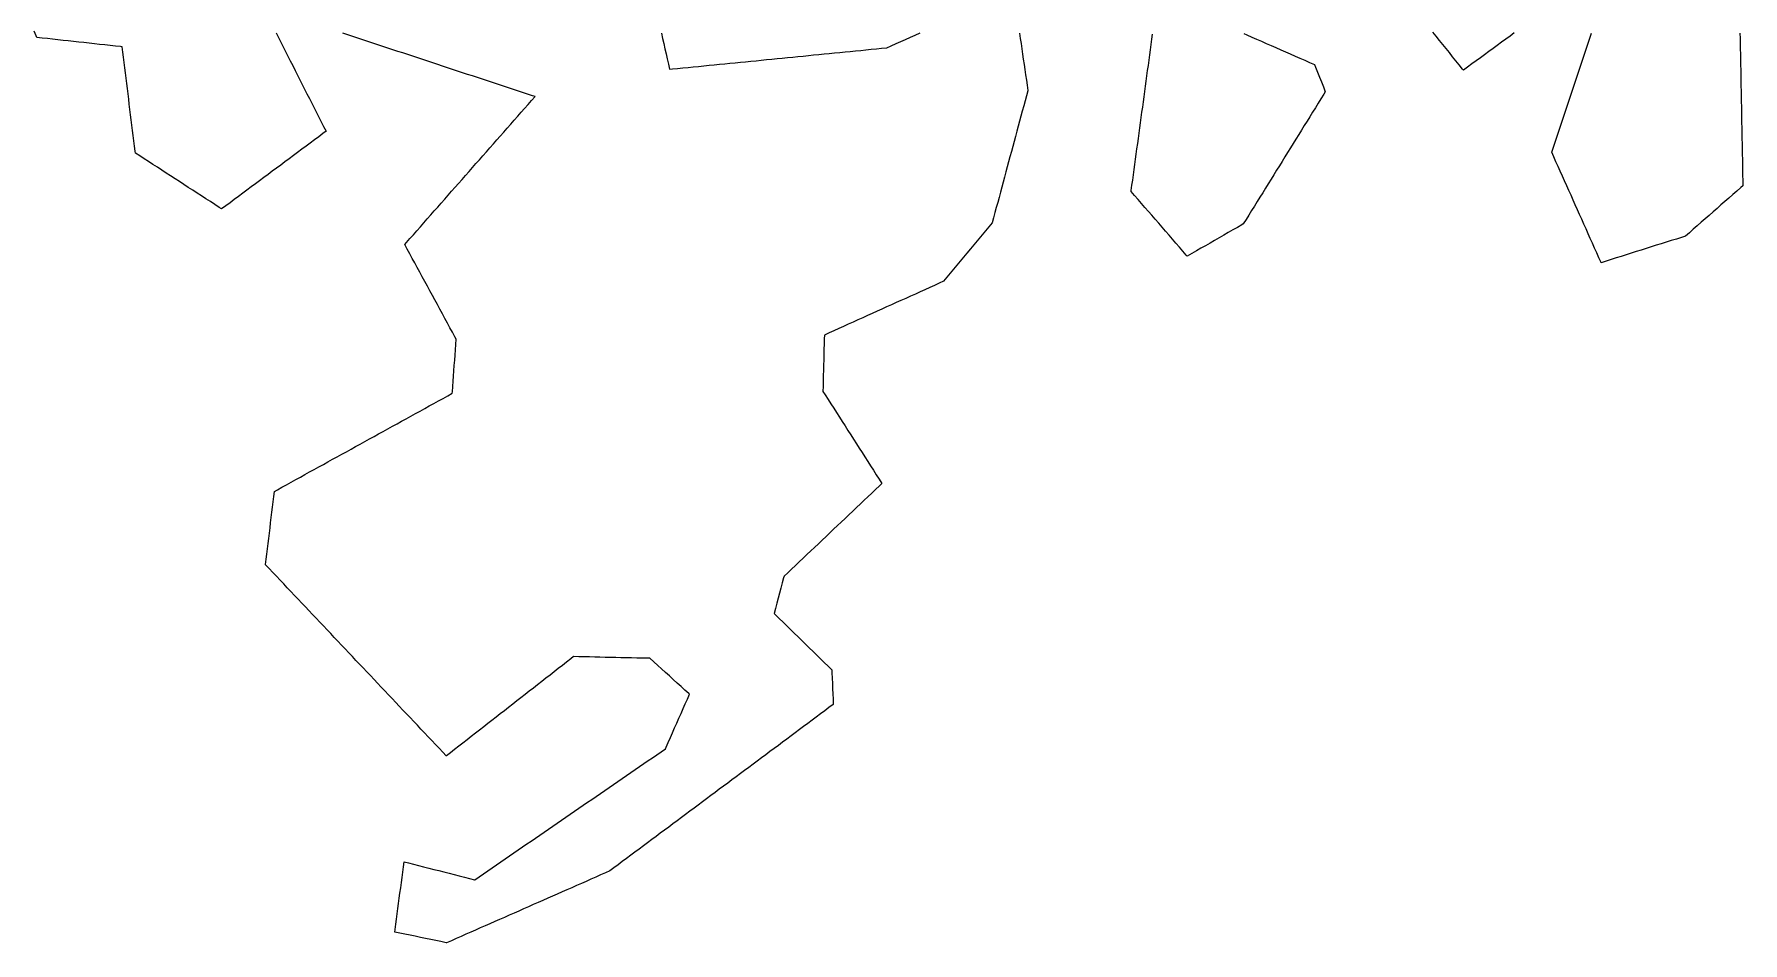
# Model space of a CAD drawing. Header units: millimetres. Extents: x 32 to 3054, y 42 to 5568.
# Drawn here: x 2105.8 to 2430.8, y 4346.9 to 4519.6 of the extents above; entities that cross this region are included whole.
import ezdxf

# ---------------------------------------------------------------- set-up
doc = ezdxf.new("R2010")
doc.units = ezdxf.units.MM
doc.layers.add('ALL_ISLANDS', color=7, linetype='Continuous')
doc.layers.add('OUTLINE_ISLAND_01', color=7, linetype='Continuous')

msp = doc.modelspace()

# ---------------------------------------------------------------- linework, layer by layer
at = {"layer": 'ALL_ISLANDS'}
for points in [[(2151.7836, 4519.8383), (2152.2366, 4518.9468), (2152.6897, 4518.0553), (2153.1428, 4517.1639), (2153.5959, 4516.2724), (2154.0489, 4515.3809), (2154.502, 4514.4894), (2154.9551, 4513.598), (2155.4081, 4512.7065), (2155.8612, 4511.815), (2156.3143, 4510.9235), (2156.7674, 4510.0321), (2157.2204, 4509.1406), (2157.6735, 4508.2491), (2158.1266, 4507.3576), (2158.5796, 4506.4662), (2159.0327, 4505.5747), (2159.4858, 4504.6832), (2159.9389, 4503.7917), (2160.3919, 4502.9003), (2160.845, 4502.0088), (2161.2981, 4501.1173), (2160.7074, 4500.6783), (2159.9048, 4500.0818), (2159.1022, 4499.4853), (2158.2996, 4498.8887), (2157.497, 4498.2922), (2156.6944, 4497.6957), (2155.8918, 4497.0992), (2155.0892, 4496.5026), (2154.2866, 4495.9061), (2153.484, 4495.3096), (2152.6814, 4494.7131), (2151.8788, 4494.1166), (2151.0762, 4493.52), (2150.2736, 4492.9235), (2149.471, 4492.327), (2148.6684, 4491.7305), (2147.8658, 4491.134), (2147.0632, 4490.5374), (2146.2606, 4489.9409), (2145.458, 4489.3444), (2144.6554, 4488.7479), (2143.8528, 4488.1513), (2143.0502, 4487.5548), (2142.2476, 4486.9583), (2141.445, 4486.3618), (2140.9733, 4486.6672), (2140.1339, 4487.2106), (2139.2944, 4487.754), (2138.455, 4488.2975), (2137.6155, 4488.8409), (2136.7761, 4489.3843), (2135.9366, 4489.9278), (2135.0972, 4490.4712), (2134.2577, 4491.0146), (2133.4183, 4491.5581), (2132.5788, 4492.1015), (2131.7394, 4492.6449), (2130.8999, 4493.1884), (2130.0605, 4493.7318), (2129.221, 4494.2752), (2128.3816, 4494.8187), (2127.5421, 4495.3621), (2126.7027, 4495.9056), (2125.8632, 4496.449), (2125.0238, 4496.9924), (2124.9829, 4497.3238), (2124.8603, 4498.3162), (2124.7378, 4499.3087), (2124.6153, 4500.3012), (2124.4927, 4501.2936), (2124.3702, 4502.2861), (2124.2477, 4503.2786), (2124.1251, 4504.271), (2124.0026, 4505.2635), (2123.8801, 4506.2559), (2123.7575, 4507.2484), (2123.635, 4508.2409), (2123.5125, 4509.2333), (2123.3899, 4510.2258), (2123.2674, 4511.2183), (2123.1449, 4512.2107), (2123.0223, 4513.2032), (2122.8998, 4514.1957), (2122.7773, 4515.1881), (2122.6547, 4516.1806), (2122.5322, 4517.1731), (2122.2129, 4517.208), (2121.2188, 4517.317), (2120.2247, 4517.4259), (2119.2307, 4517.5348), (2118.2366, 4517.6437), (2117.2426, 4517.7526), (2116.2485, 4517.8615), (2115.2545, 4517.9704), (2114.2604, 4518.0794), (2113.2664, 4518.1883), (2112.2723, 4518.2972), (2111.2783, 4518.4061), (2110.2842, 4518.515), (2109.2902, 4518.6239), (2108.2961, 4518.7328), (2107.3021, 4518.8417), (2106.308, 4518.9507), (2106.1734, 4519.2631), (2105.7776, 4520.1814)], [(2293.2299, 4519.7674), (2293.374, 4518.7778), (2293.518, 4517.7882), (2293.6621, 4516.7987), (2293.8062, 4515.8091), (2293.9503, 4514.8195), (2294.0944, 4513.83), (2294.2385, 4512.8404), (2294.3826, 4511.8509), (2294.5267, 4510.8613), (2294.6707, 4509.8717), (2294.8148, 4508.8822), (2294.8033, 4508.8394), (2294.5428, 4507.8739), (2294.2823, 4506.9085), (2294.0218, 4505.943), (2293.7614, 4504.9775), (2293.5009, 4504.012), (2293.2404, 4503.0466), (2292.9799, 4502.0811), (2292.7194, 4501.1156), (2292.4589, 4500.1501), (2292.1984, 4499.1846), (2291.9379, 4498.2192), (2291.6775, 4497.2537), (2291.417, 4496.2882), (2291.1565, 4495.3227), (2290.896, 4494.3573), (2290.6355, 4493.3918), (2290.375, 4492.4263), (2290.1145, 4491.4608), (2289.854, 4490.4953), (2289.5936, 4489.5299), (2289.3331, 4488.5644), (2289.0726, 4487.5989), (2288.8121, 4486.6334), (2288.5516, 4485.668), (2288.2911, 4484.7025), (2288.0306, 4483.737), (2287.7165, 4483.3601), (2287.0762, 4482.592), (2286.4359, 4481.8239), (2285.7956, 4481.0557), (2285.1553, 4480.2876), (2284.515, 4479.5195), (2283.8747, 4478.7513), (2283.2344, 4477.9832), (2282.5941, 4477.2151), (2281.9538, 4476.447), (2281.3135, 4475.6788), (2280.6732, 4474.9107), (2280.0329, 4474.1426), (2279.3926, 4473.3744), (2278.7524, 4472.6063), (2277.9729, 4472.2543), (2277.0615, 4471.8428), (2276.1501, 4471.4312), (2275.2387, 4471.0197), (2274.3273, 4470.6082), (2273.4159, 4470.1966), (2272.5046, 4469.7851), (2271.5932, 4469.3735), (2270.6818, 4468.962), (2269.7704, 4468.5504), (2268.859, 4468.1389), (2267.9476, 4467.7273), (2267.0362, 4467.3158), (2266.1248, 4466.9042), (2265.2134, 4466.4927), (2264.3021, 4466.0811), (2263.3907, 4465.6696), (2262.4793, 4465.2581), (2261.5679, 4464.8465), (2260.6565, 4464.435), (2259.7451, 4464.0234), (2258.8337, 4463.6119), (2257.9223, 4463.2003), (2257.0109, 4462.7888), (2256.0996, 4462.3772), (2256.0816, 4461.6887), (2256.0555, 4460.6891), (2256.0295, 4459.6894), (2256.0034, 4458.6897), (2255.9773, 4457.6901), (2255.9513, 4456.6904), (2255.9252, 4455.6908), (2255.8991, 4454.6911), (2255.8731, 4453.6914), (2255.847, 4452.6918), (2255.8209, 4451.6921), (2256.256, 4451.0126), (2256.7953, 4450.1705), (2257.3345, 4449.3283), (2257.8737, 4448.4862), (2258.413, 4447.644), (2258.9522, 4446.8019), (2259.4915, 4445.9597), (2260.0307, 4445.1176), (2260.57, 4444.2754), (2261.1092, 4443.4333), (2261.6485, 4442.5911), (2262.1877, 4441.749), (2262.7269, 4440.9068), (2263.2662, 4440.0647), (2263.8054, 4439.2225), (2264.3447, 4438.3804), (2264.8839, 4437.5383), (2265.4232, 4436.6961), (2265.9624, 4435.854), (2266.5017, 4435.0118), (2267.0409, 4434.1697), (2266.5799, 4433.7329), (2265.8539, 4433.0452), (2265.1279, 4432.3575), (2264.4019, 4431.6698), (2263.676, 4430.982), (2262.95, 4430.2943), (2262.224, 4429.6066), (2261.498, 4428.9189), (2260.7721, 4428.2312), (2260.0461, 4427.5434), (2259.3201, 4426.8557), (2258.5941, 4426.168), (2257.8682, 4425.4803), (2257.1422, 4424.7926), (2256.4162, 4424.1048), (2255.6902, 4423.4171), (2254.9643, 4422.7294), (2254.2383, 4422.0417), (2253.5123, 4421.354), (2252.7863, 4420.6662), (2252.0603, 4419.9785), (2251.3344, 4419.2908), (2250.6084, 4418.6031), (2249.8824, 4417.9154), (2249.1564, 4417.2277), (2248.4305, 4416.5399), (2248.3546, 4416.2509), (2248.1009, 4415.2836), (2247.8472, 4414.3163), (2247.5935, 4413.349), (2247.3398, 4412.3817), (2247.0861, 4411.4144), (2246.8324, 4410.4472), (2246.5787, 4409.4799), (2246.8165, 4409.2462), (2247.5298, 4408.5452), (2248.243, 4407.8443), (2248.9562, 4407.1434), (2249.6695, 4406.4424), (2250.3827, 4405.7415), (2251.0959, 4405.0406), (2251.8091, 4404.3396), (2252.5224, 4403.6387), (2253.2356, 4402.9378), (2253.9488, 4402.2368), (2254.662, 4401.5359), (2255.3753, 4400.835), (2256.0885, 4400.134), (2256.8017, 4399.4331), (2257.515, 4398.7322), (2257.5383, 4398.1766), (2257.5803, 4397.1775), (2257.6223, 4396.1783), (2257.6643, 4395.1792), (2257.7063, 4394.1801), (2257.7483, 4393.181), (2257.7902, 4392.1819), (2257.7777, 4392.1725), (2256.9755, 4391.5755), (2256.1732, 4390.9784), (2255.371, 4390.3814), (2254.5688, 4389.7843), (2253.7666, 4389.1873), (2252.9644, 4388.5903), (2252.1622, 4387.9932), (2251.36, 4387.3962), (2250.5578, 4386.7991), (2249.7556, 4386.2021), (2248.9533, 4385.6051), (2248.1511, 4385.008), (2247.3489, 4384.411), (2246.5467, 4383.8139), (2245.7445, 4383.2169), (2244.9423, 4382.6199), (2244.1401, 4382.0228), (2243.3379, 4381.4258), (2242.5357, 4380.8287), (2241.7334, 4380.2317), (2240.9312, 4379.6347), (2240.129, 4379.0376), (2239.3268, 4378.4406), (2238.5246, 4377.8435), (2237.7224, 4377.2465), (2236.9202, 4376.6495), (2236.118, 4376.0524), (2235.3158, 4375.4554), (2234.5135, 4374.8583), (2233.7113, 4374.2613), (2232.9091, 4373.6643), (2232.1069, 4373.0672), (2231.3047, 4372.4702), (2230.5025, 4371.8731), (2229.7003, 4371.2761), (2228.8981, 4370.6791), (2228.0958, 4370.082), (2227.2936, 4369.485), (2226.4914, 4368.8879), (2225.6892, 4368.2909), (2224.887, 4367.6939), (2224.0848, 4367.0968), (2223.2826, 4366.4998), (2222.4804, 4365.9027), (2221.6782, 4365.3057), (2220.8759, 4364.7087), (2220.0737, 4364.1116), (2219.2715, 4363.5146), (2218.4693, 4362.9175), (2217.6671, 4362.3205), (2216.8649, 4361.7234), (2216.0627, 4361.1264), (2215.2605, 4360.5294), (2214.4512, 4360.1733), (2213.5359, 4359.7705), (2212.6206, 4359.3677), (2211.7053, 4358.9649), (2210.79, 4358.5622), (2209.8747, 4358.1594), (2208.9594, 4357.7566), (2208.0441, 4357.3539), (2207.1288, 4356.9511), (2206.2135, 4356.5483), (2205.2982, 4356.1455), (2204.3829, 4355.7428), (2203.4676, 4355.34), (2202.5523, 4354.9372), (2201.637, 4354.5345), (2200.7217, 4354.1317), (2199.8064, 4353.7289), (2198.8911, 4353.3261), (2197.9758, 4352.9234), (2197.0605, 4352.5206), (2196.1452, 4352.1178), (2195.2299, 4351.7151), (2194.3146, 4351.3123), (2193.3993, 4350.9095), (2192.484, 4350.5067), (2191.5687, 4350.104), (2190.6534, 4349.7012), (2189.7381, 4349.2984), (2188.8228, 4348.8957), (2187.9075, 4348.4929), (2186.9922, 4348.0901), (2186.0769, 4347.6873), (2185.1616, 4347.2846), (2184.2463, 4346.8818), (2184.1495, 4346.9019), (2183.1703, 4347.1049), (2182.1911, 4347.308), (2181.212, 4347.5111), (2180.2328, 4347.7141), (2179.2536, 4347.9172), (2178.2745, 4348.1203), (2177.2953, 4348.3233), (2176.3161, 4348.5264), (2175.337, 4348.7295), (2174.3578, 4348.9325), (2174.4223, 4349.4068), (2174.557, 4350.3977), (2174.6917, 4351.3886), (2174.8264, 4352.3795), (2174.9611, 4353.3704), (2175.0958, 4354.3613), (2175.2305, 4355.3522), (2175.3652, 4356.3431), (2175.4999, 4357.3339), (2175.6346, 4358.3248), (2175.7693, 4359.3157), (2175.904, 4360.3066), (2176.0387, 4361.2975), (2176.1734, 4362.2884), (2176.9586, 4362.0866), (2177.9272, 4361.8377), (2178.8957, 4361.5888), (2179.8642, 4361.3399), (2180.8327, 4361.091), (2181.8013, 4360.8421), (2182.7698, 4360.5932), (2183.7383, 4360.3442), (2184.7069, 4360.0953), (2185.6754, 4359.8464), (2186.6439, 4359.5975), (2187.6124, 4359.3486), (2188.581, 4359.0997), (2189.5495, 4358.8508), (2189.5851, 4358.8752), (2190.4097, 4359.4409), (2191.2344, 4360.0066), (2192.059, 4360.5722), (2192.8836, 4361.1379), (2193.7083, 4361.7036), (2194.5329, 4362.2693), (2195.3575, 4362.8349), (2196.1822, 4363.4006), (2197.0068, 4363.9663), (2197.8314, 4364.5319), (2198.6561, 4365.0976), (2199.4807, 4365.6633), (2200.3053, 4366.2289), (2201.13, 4366.7946), (2201.9546, 4367.3603), (2202.7792, 4367.9259), (2203.6039, 4368.4916), (2204.4285, 4369.0573), (2205.2531, 4369.6229), (2206.0778, 4370.1886), (2206.9024, 4370.7543), (2207.727, 4371.3199), (2208.5517, 4371.8856), (2209.3763, 4372.4513), (2210.2009, 4373.0169), (2211.0256, 4373.5826), (2211.8502, 4374.1483), (2212.6748, 4374.714), (2213.4995, 4375.2796), (2214.3241, 4375.8453), (2215.1487, 4376.411), (2215.9733, 4376.9766), (2216.798, 4377.5423), (2217.6226, 4378.108), (2218.4472, 4378.6736), (2219.2719, 4379.2393), (2220.0965, 4379.805), (2220.9211, 4380.3706), (2221.7458, 4380.9363), (2222.5704, 4381.502), (2223.395, 4382.0676), (2224.2197, 4382.6333), (2225.0443, 4383.199), (2225.8689, 4383.7646), (2226.0023, 4384.0664), (2226.4066, 4384.981), (2226.811, 4385.8956), (2227.2153, 4386.8103), (2227.6196, 4387.7249), (2228.0239, 4388.6395), (2228.4282, 4389.5541), (2228.8325, 4390.4688), (2229.2368, 4391.3834), (2229.6411, 4392.298), (2230.0454, 4393.2126), (2230.4497, 4394.1273), (2230.3297, 4394.236), (2229.5886, 4394.9073), (2228.8475, 4395.5787), (2228.1064, 4396.2501), (2227.3653, 4396.9215), (2226.6242, 4397.5929), (2225.8831, 4398.2643), (2225.142, 4398.9357), (2224.4009, 4399.6071), (2223.6598, 4400.2785), (2222.9187, 4400.9499), (2222.4054, 4400.9612), (2221.4056, 4400.9833), (2220.4059, 4401.0053), (2219.4061, 4401.0274), (2218.4064, 4401.0494), (2217.4066, 4401.0715), (2216.4069, 4401.0936), (2215.4071, 4401.1156), (2214.4074, 4401.1377), (2213.4076, 4401.1597), (2212.4078, 4401.1818), (2211.4081, 4401.2038), (2210.4083, 4401.2259), (2209.4086, 4401.248), (2208.4088, 4401.27), (2207.8535, 4400.8372), (2207.0648, 4400.2224), (2206.2761, 4399.6076), (2205.4874, 4398.9928), (2204.6988, 4398.378), (2203.9101, 4397.7632), (2203.1214, 4397.1484), (2202.3327, 4396.5337), (2201.544, 4395.9189), (2200.7553, 4395.3041), (2199.9666, 4394.6893), (2199.1779, 4394.0745), (2198.3892, 4393.4597), (2197.6005, 4392.8449), (2196.8118, 4392.2301), (2196.0231, 4391.6153), (2195.2345, 4391.0006), (2194.4458, 4390.3858), (2193.6571, 4389.771), (2192.8684, 4389.1562), (2192.0797, 4388.5414), (2191.291, 4387.9266), (2190.5023, 4387.3118), (2189.7136, 4386.697), (2188.9249, 4386.0822), (2188.1362, 4385.4675), (2187.3475, 4384.8527), (2186.5588, 4384.2379), (2185.7701, 4383.6231), (2184.9815, 4383.0083), (2184.1928, 4382.3935), (2184.1776, 4382.4095), (2183.4902, 4383.1359), (2182.8029, 4383.8622), (2182.1155, 4384.5885), (2181.4282, 4385.3149), (2180.7408, 4386.0412), (2180.0535, 4386.7675), (2179.3661, 4387.4938), (2178.6788, 4388.2202), (2177.9914, 4388.9465), (2177.3041, 4389.6728), (2176.6167, 4390.3991), (2175.9294, 4391.1255), (2175.242, 4391.8518), (2174.5547, 4392.5781), (2173.8673, 4393.3044), (2173.18, 4394.0308), (2172.4926, 4394.7571), (2171.8053, 4395.4834), (2171.1179, 4396.2097), (2170.4306, 4396.9361), (2169.7432, 4397.6624), (2169.0559, 4398.3887), (2168.3685, 4399.115), (2167.6812, 4399.8414), (2166.9938, 4400.5677), (2166.3065, 4401.294), (2165.6191, 4402.0203), (2164.9318, 4402.7467), (2164.2444, 4403.473), (2163.5571, 4404.1993), (2162.8697, 4404.9256), (2162.1824, 4405.652), (2161.495, 4406.3783), (2160.8077, 4407.1046), (2160.1203, 4407.831), (2159.433, 4408.5573), (2158.7456, 4409.2836), (2158.0583, 4410.0099), (2157.3709, 4410.7363), (2156.6836, 4411.4626), (2155.9962, 4412.1889), (2155.3089, 4412.9152), (2154.6215, 4413.6416), (2153.9342, 4414.3679), (2153.2468, 4415.0942), (2152.5595, 4415.8205), (2151.8721, 4416.5469), (2151.1848, 4417.2732), (2150.4974, 4417.9995), (2149.8101, 4418.7258), (2149.8158, 4418.7738), (2149.9337, 4419.7668), (2150.0516, 4420.7598), (2150.1695, 4421.7528), (2150.2874, 4422.7459), (2150.4053, 4423.7389), (2150.5232, 4424.7319), (2150.6411, 4425.7249), (2150.759, 4426.718), (2150.8769, 4427.711), (2150.9948, 4428.704), (2151.1127, 4429.697), (2151.2306, 4430.6901), (2151.3485, 4431.6831), (2151.4664, 4432.6761), (2152.0368, 4432.9903), (2152.9127, 4433.4728), (2153.7886, 4433.9553), (2154.6645, 4434.4378), (2155.5404, 4434.9203), (2156.4163, 4435.4028), (2157.2922, 4435.8853), (2158.1681, 4436.3679), (2159.044, 4436.8504), (2159.9199, 4437.3329), (2160.7958, 4437.8154), (2161.6717, 4438.2979), (2162.5476, 4438.7804), (2163.4234, 4439.2629), (2164.2993, 4439.7454), (2165.1752, 4440.2279), (2166.0511, 4440.7104), (2166.927, 4441.1929), (2167.8029, 4441.6754), (2168.6788, 4442.1579), (2169.5547, 4442.6404), (2170.4306, 4443.1229), (2171.3065, 4443.6054), (2172.1824, 4444.0879), (2173.0583, 4444.5704), (2173.9342, 4445.0529), (2174.8101, 4445.5354), (2175.686, 4446.018), (2176.5618, 4446.5005), (2177.4377, 4446.983), (2178.3136, 4447.4655), (2179.1895, 4447.948), (2180.0654, 4448.4305), (2180.9413, 4448.913), (2181.8172, 4449.3955), (2182.6931, 4449.878), (2183.569, 4450.3605), (2184.4449, 4450.843), (2185.3208, 4451.3255), (2185.3421, 4451.6166), (2185.4152, 4452.6139), (2185.4883, 4453.6113), (2185.5614, 4454.6086), (2185.6345, 4455.6059), (2185.7076, 4456.6032), (2185.7807, 4457.6006), (2185.8537, 4458.5979), (2185.9268, 4459.5952), (2185.9999, 4460.5925), (2186.073, 4461.5899), (2185.8305, 4462.0357), (2185.3527, 4462.9142), (2184.8749, 4463.7927), (2184.3972, 4464.6712), (2183.9194, 4465.5496), (2183.4416, 4466.4281), (2182.9638, 4467.3066), (2182.486, 4468.1851), (2182.0082, 4469.0636), (2181.5304, 4469.942), (2181.0526, 4470.8205), (2180.5749, 4471.699), (2180.0971, 4472.5775), (2179.6193, 4473.4559), (2179.1415, 4474.3344), (2178.6637, 4475.2129), (2178.1859, 4476.0914), (2177.7081, 4476.9698), (2177.2304, 4477.8483), (2176.7526, 4478.7268), (2176.2748, 4479.6053), (2176.5985, 4479.9725), (2177.2597, 4480.7227), (2177.9209, 4481.4729), (2178.5821, 4482.2231), (2179.2434, 4482.9733), (2179.9046, 4483.7234), (2180.5658, 4484.4736), (2181.227, 4485.2238), (2181.8882, 4485.974), (2182.5495, 4486.7242), (2183.2107, 4487.4744), (2183.8719, 4488.2246), (2184.5331, 4488.9748), (2185.1943, 4489.725), (2185.8556, 4490.4752), (2186.5168, 4491.2254), (2187.178, 4491.9755), (2187.8392, 4492.7257), (2188.5005, 4493.4759), (2189.1617, 4494.2261), (2189.8229, 4494.9763), (2190.4841, 4495.7265), (2191.1453, 4496.4767), (2191.8066, 4497.2269), (2192.4678, 4497.9771), (2193.129, 4498.7273), (2193.7902, 4499.4775), (2194.4514, 4500.2276), (2195.1127, 4500.9778), (2195.7739, 4501.728), (2196.4351, 4502.4782), (2197.0963, 4503.2284), (2197.7576, 4503.9786), (2198.4188, 4504.7288), (2199.08, 4505.479), (2199.7412, 4506.2292), (2200.4024, 4506.9794), (2201.0637, 4507.7295), (2200.5886, 4507.8857), (2199.6386, 4508.198), (2198.6886, 4508.5102), (2197.7386, 4508.8225), (2196.7886, 4509.1347), (2195.8386, 4509.447), (2194.8886, 4509.7592), (2193.9386, 4510.0715), (2192.9886, 4510.3837), (2192.0386, 4510.696), (2191.0886, 4511.0082), (2190.1386, 4511.3205), (2189.1886, 4511.6328), (2188.2386, 4511.945), (2187.2886, 4512.2573), (2186.3386, 4512.5695), (2185.3886, 4512.8818), (2184.4386, 4513.194), (2183.4886, 4513.5063), (2182.5386, 4513.8185), (2181.5886, 4514.1308), (2180.6386, 4514.443), (2179.6886, 4514.7553), (2178.7386, 4515.0675), (2177.7886, 4515.3798), (2176.8386, 4515.6921), (2175.8886, 4516.0043), (2174.9386, 4516.3166), (2173.9886, 4516.6288), (2173.0386, 4516.9411), (2172.0886, 4517.2533), (2171.1386, 4517.5656), (2170.1886, 4517.8778), (2169.2386, 4518.1901), (2168.2886, 4518.5023), (2167.3386, 4518.8146), (2166.3886, 4519.1268), (2165.4386, 4519.4391), (2164.4886, 4519.7514)], [(2225.1017, 4519.7455), (2225.3237, 4518.7704), (2225.5456, 4517.7954), (2225.7675, 4516.8203), (2225.9895, 4515.8453), (2226.2114, 4514.8702), (2226.4333, 4513.8951), (2226.6553, 4512.9201), (2227.1928, 4512.9731), (2228.1879, 4513.0713), (2229.1831, 4513.1695), (2230.1783, 4513.2677), (2231.1734, 4513.3658), (2232.1686, 4513.464), (2233.1638, 4513.5622), (2234.1589, 4513.6604), (2235.1541, 4513.7586), (2236.1493, 4513.8568), (2237.1444, 4513.9549), (2238.1396, 4514.0531), (2239.1348, 4514.1513), (2240.1299, 4514.2495), (2241.1251, 4514.3477), (2242.1203, 4514.4459), (2243.1154, 4514.544), (2244.1106, 4514.6422), (2245.1058, 4514.7404), (2246.1009, 4514.8386), (2247.0961, 4514.9368), (2248.0913, 4515.035), (2249.0865, 4515.1332), (2250.0816, 4515.2313), (2251.0768, 4515.3295), (2252.072, 4515.4277), (2253.0671, 4515.5259), (2254.0623, 4515.6241), (2255.0575, 4515.7223), (2256.0526, 4515.8204), (2257.0478, 4515.9186), (2258.043, 4516.0168), (2259.0381, 4516.115), (2260.0333, 4516.2132), (2261.0285, 4516.3114), (2262.0236, 4516.4096), (2263.0188, 4516.5077), (2264.014, 4516.6059), (2265.0091, 4516.7041), (2266.0043, 4516.8023), (2266.9995, 4516.9005), (2267.9947, 4516.9987), (2268.8314, 4517.3732), (2269.7441, 4517.7817), (2270.6568, 4518.1902), (2271.5696, 4518.5988), (2272.4823, 4519.0073), (2273.3951, 4519.4159), (2274.3078, 4519.8244)], [(2335.9259, 4519.6973), (2336.4994, 4519.4455), (2337.4151, 4519.0437), (2338.3308, 4518.6418), (2339.2465, 4518.2399), (2340.1622, 4517.838), (2341.0779, 4517.4361), (2341.9936, 4517.0342), (2342.9093, 4516.6323), (2343.825, 4516.2304), (2344.7406, 4515.8286), (2345.6563, 4515.4267), (2346.572, 4515.0248), (2347.4877, 4514.6229), (2348.4034, 4514.221), (2349.3191, 4513.8191), (2349.5335, 4513.2879), (2349.9078, 4512.3606), (2350.2821, 4511.4333), (2350.6564, 4510.506), (2351.0307, 4509.5787), (2351.405, 4508.6514), (2351.0932, 4508.1489), (2350.566, 4507.2992), (2350.0387, 4506.4494), (2349.5115, 4505.5997), (2348.9843, 4504.75), (2348.4571, 4503.9003), (2347.9298, 4503.0505), (2347.4026, 4502.2008), (2346.8754, 4501.3511), (2346.3482, 4500.5014), (2345.821, 4499.6516), (2345.2937, 4498.8019), (2344.7665, 4497.9522), (2344.2393, 4497.1025), (2343.7121, 4496.2527), (2343.1848, 4495.403), (2342.6576, 4494.5533), (2342.1304, 4493.7036), (2341.6032, 4492.8538), (2341.0759, 4492.0041), (2340.5487, 4491.1544), (2340.0215, 4490.3047), (2339.4943, 4489.4549), (2338.967, 4488.6052), (2338.4398, 4487.7555), (2337.9126, 4486.9057), (2337.3854, 4486.056), (2336.8581, 4485.2063), (2336.3309, 4484.3566), (2335.8037, 4483.5068), (2335.5463, 4483.3592), (2334.6789, 4482.8616), (2333.8115, 4482.3639), (2332.9442, 4481.8663), (2332.0768, 4481.3687), (2331.2094, 4480.871), (2330.342, 4480.3734), (2329.4746, 4479.8758), (2328.6072, 4479.3781), (2327.7398, 4478.8805), (2326.8724, 4478.3829), (2326.005, 4477.8852), (2325.1377, 4477.3876), (2324.9528, 4477.6006), (2324.2974, 4478.3559), (2323.642, 4479.1112), (2322.9866, 4479.8665), (2322.3312, 4480.6217), (2321.6758, 4481.377), (2321.0204, 4482.1323), (2320.365, 4482.8876), (2319.7096, 4483.6428), (2319.0541, 4484.3981), (2318.3987, 4485.1534), (2317.7433, 4485.9087), (2317.0879, 4486.664), (2316.4325, 4487.4192), (2315.7771, 4488.1745), (2315.1217, 4488.9298), (2314.4663, 4489.6851), (2314.4915, 4489.8696), (2314.627, 4490.8604), (2314.7624, 4491.8511), (2314.8979, 4492.8419), (2315.0334, 4493.8327), (2315.1688, 4494.8235), (2315.3043, 4495.8143), (2315.4398, 4496.8051), (2315.5752, 4497.7958), (2315.7107, 4498.7866), (2315.8461, 4499.7774), (2315.9816, 4500.7682), (2316.1171, 4501.759), (2316.2525, 4502.7498), (2316.388, 4503.7405), (2316.5234, 4504.7313), (2316.6589, 4505.7221), (2316.7944, 4506.7129), (2316.9298, 4507.7037), (2317.0653, 4508.6944), (2317.2007, 4509.6852), (2317.3362, 4510.676), (2317.4717, 4511.6668), (2317.6071, 4512.6576), (2317.7426, 4513.6484), (2317.878, 4514.6391), (2318.0135, 4515.6299), (2318.149, 4516.6207), (2318.2844, 4517.6115), (2318.4199, 4518.6023), (2318.5553, 4519.5931)], [(2387.3538, 4519.822), (2386.5471, 4519.2311), (2385.7403, 4518.6402), (2384.9336, 4518.0493), (2384.1268, 4517.4584), (2383.32, 4516.8675), (2382.5133, 4516.2766), (2381.7065, 4515.6858), (2380.8998, 4515.0949), (2380.093, 4514.504), (2379.2863, 4513.9131), (2378.4795, 4513.3222), (2377.6728, 4512.7313), (2377.4998, 4512.947), (2376.8742, 4513.7271), (2376.2485, 4514.5072), (2375.6229, 4515.2873), (2374.9972, 4516.0674), (2374.3715, 4516.8475), (2373.7459, 4517.6276), (2373.1202, 4518.4077), (2372.4946, 4519.1878), (2371.8689, 4519.9679)], [(2430.2886, 4519.7638), (2430.3072, 4518.7639), (2430.3259, 4517.7641), (2430.3446, 4516.7643), (2430.3633, 4515.7645), (2430.3819, 4514.7646), (2430.4006, 4513.7648), (2430.4193, 4512.765), (2430.438, 4511.7652), (2430.4566, 4510.7653), (2430.4753, 4509.7655), (2430.494, 4508.7657), (2430.5127, 4507.7658), (2430.5313, 4506.766), (2430.55, 4505.7662), (2430.5687, 4504.7664), (2430.5874, 4503.7665), (2430.6061, 4502.7667), (2430.6247, 4501.7669), (2430.6434, 4500.7671), (2430.6621, 4499.7672), (2430.6808, 4498.7674), (2430.6994, 4497.7676), (2430.7181, 4496.7678), (2430.7368, 4495.7679), (2430.7555, 4494.7681), (2430.7741, 4493.7683), (2430.7928, 4492.7685), (2430.8115, 4491.7686), (2430.8302, 4490.7688), (2430.431, 4490.419), (2429.6789, 4489.7599), (2428.9268, 4489.1009), (2428.1747, 4488.4418), (2427.4226, 4487.7827), (2426.6706, 4487.1236), (2425.9185, 4486.4646), (2425.1664, 4485.8055), (2424.4143, 4485.1464), (2423.6622, 4484.4874), (2422.9101, 4483.8283), (2422.1581, 4483.1692), (2421.406, 4482.5102), (2420.6539, 4481.8511), (2419.9018, 4481.192), (2419.1366, 4480.951), (2418.1828, 4480.6506), (2417.229, 4480.3501), (2416.2752, 4480.0497), (2415.3214, 4479.7493), (2414.3676, 4479.4488), (2413.4138, 4479.1484), (2412.46, 4478.848), (2411.5062, 4478.5476), (2410.5524, 4478.2471), (2409.5986, 4477.9467), (2408.6448, 4477.6463), (2407.691, 4477.3458), (2406.7372, 4477.0454), (2405.7833, 4476.745), (2404.8295, 4476.4445), (2403.8757, 4476.1441), (2403.8611, 4476.1769), (2403.4528, 4477.0898), (2403.0445, 4478.0027), (2402.6363, 4478.9155), (2402.228, 4479.8284), (2401.8197, 4480.7413), (2401.4115, 4481.6541), (2401.0032, 4482.567), (2400.595, 4483.4799), (2400.1867, 4484.3927), (2399.7784, 4485.3056), (2399.3702, 4486.2185), (2398.9619, 4487.1313), (2398.5536, 4488.0442), (2398.1454, 4488.9571), (2397.7371, 4489.8699), (2397.3289, 4490.7828), (2396.9206, 4491.6956), (2396.5123, 4492.6085), (2396.1041, 4493.5214), (2395.6958, 4494.4342), (2395.2875, 4495.3471), (2394.8793, 4496.26), (2394.471, 4497.1728), (2394.7251, 4497.9326), (2395.0422, 4498.8809), (2395.3593, 4499.8293), (2395.6764, 4500.7777), (2395.9936, 4501.7261), (2396.3107, 4502.6745), (2396.6278, 4503.6228), (2396.9449, 4504.5712), (2397.2621, 4505.5196), (2397.5792, 4506.468), (2397.8963, 4507.4164), (2398.2135, 4508.3648), (2398.5306, 4509.3131), (2398.8477, 4510.2615), (2399.1648, 4511.2099), (2399.482, 4512.1583), (2399.7991, 4513.1067), (2400.1162, 4514.0551), (2400.4333, 4515.0034), (2400.7505, 4515.9518), (2401.0676, 4516.9002), (2401.3847, 4517.8486), (2401.7018, 4518.797), (2402.019, 4519.7454)]]:
    msp.add_lwpolyline(points, dxfattribs=at)
at = {"layer": 'OUTLINE_ISLAND_01'}
for points in [[(2151.7836, 4519.8383), (2152.2366, 4518.9468), (2152.6897, 4518.0553), (2153.1428, 4517.1639), (2153.5959, 4516.2724), (2154.0489, 4515.3809), (2154.502, 4514.4894), (2154.9551, 4513.598), (2155.4081, 4512.7065), (2155.8612, 4511.815), (2156.3143, 4510.9235), (2156.7674, 4510.0321), (2157.2204, 4509.1406), (2157.6735, 4508.2491), (2158.1266, 4507.3576), (2158.5796, 4506.4662), (2159.0327, 4505.5747), (2159.4858, 4504.6832), (2159.9389, 4503.7917), (2160.3919, 4502.9003), (2160.845, 4502.0088), (2161.2981, 4501.1173), (2160.7074, 4500.6783), (2159.9048, 4500.0818), (2159.1022, 4499.4853), (2158.2996, 4498.8887), (2157.497, 4498.2922), (2156.6944, 4497.6957), (2155.8918, 4497.0992), (2155.0892, 4496.5026), (2154.2866, 4495.9061), (2153.484, 4495.3096), (2152.6814, 4494.7131), (2151.8788, 4494.1166), (2151.0762, 4493.52), (2150.2736, 4492.9235), (2149.471, 4492.327), (2148.6684, 4491.7305), (2147.8658, 4491.134), (2147.0632, 4490.5374), (2146.2606, 4489.9409), (2145.458, 4489.3444), (2144.6554, 4488.7479), (2143.8528, 4488.1513), (2143.0502, 4487.5548), (2142.2476, 4486.9583), (2141.445, 4486.3618), (2140.9733, 4486.6672), (2140.1339, 4487.2106), (2139.2944, 4487.754), (2138.455, 4488.2975), (2137.6155, 4488.8409), (2136.7761, 4489.3843), (2135.9366, 4489.9278), (2135.0972, 4490.4712), (2134.2577, 4491.0146), (2133.4183, 4491.5581), (2132.5788, 4492.1015), (2131.7394, 4492.6449), (2130.8999, 4493.1884), (2130.0605, 4493.7318), (2129.221, 4494.2752), (2128.3816, 4494.8187), (2127.5421, 4495.3621), (2126.7027, 4495.9056), (2125.8632, 4496.449), (2125.0238, 4496.9924), (2124.9829, 4497.3238), (2124.8603, 4498.3162), (2124.7378, 4499.3087), (2124.6153, 4500.3012), (2124.4927, 4501.2936), (2124.3702, 4502.2861), (2124.2477, 4503.2786), (2124.1251, 4504.271), (2124.0026, 4505.2635), (2123.8801, 4506.2559), (2123.7575, 4507.2484), (2123.635, 4508.2409), (2123.5125, 4509.2333), (2123.3899, 4510.2258), (2123.2674, 4511.2183), (2123.1449, 4512.2107), (2123.0223, 4513.2032), (2122.8998, 4514.1957), (2122.7773, 4515.1881), (2122.6547, 4516.1806), (2122.5322, 4517.1731), (2122.2129, 4517.208), (2121.2188, 4517.317), (2120.2247, 4517.4259), (2119.2307, 4517.5348), (2118.2366, 4517.6437), (2117.2426, 4517.7526), (2116.2485, 4517.8615), (2115.2545, 4517.9704), (2114.2604, 4518.0794), (2113.2664, 4518.1883), (2112.2723, 4518.2972), (2111.2783, 4518.4061), (2110.2842, 4518.515), (2109.2902, 4518.6239), (2108.2961, 4518.7328), (2107.3021, 4518.8417), (2106.308, 4518.9507), (2106.1734, 4519.2631), (2105.7776, 4520.1814)], [(2293.2299, 4519.7674), (2293.374, 4518.7778), (2293.518, 4517.7882), (2293.6621, 4516.7987), (2293.8062, 4515.8091), (2293.9503, 4514.8195), (2294.0944, 4513.83), (2294.2385, 4512.8404), (2294.3826, 4511.8509), (2294.5267, 4510.8613), (2294.6707, 4509.8717), (2294.8148, 4508.8822), (2294.8033, 4508.8394), (2294.5428, 4507.8739), (2294.2823, 4506.9085), (2294.0218, 4505.943), (2293.7614, 4504.9775), (2293.5009, 4504.012), (2293.2404, 4503.0466), (2292.9799, 4502.0811), (2292.7194, 4501.1156), (2292.4589, 4500.1501), (2292.1984, 4499.1846), (2291.9379, 4498.2192), (2291.6775, 4497.2537), (2291.417, 4496.2882), (2291.1565, 4495.3227), (2290.896, 4494.3573), (2290.6355, 4493.3918), (2290.375, 4492.4263), (2290.1145, 4491.4608), (2289.854, 4490.4953), (2289.5936, 4489.5299), (2289.3331, 4488.5644), (2289.0726, 4487.5989), (2288.8121, 4486.6334), (2288.5516, 4485.668), (2288.2911, 4484.7025), (2288.0306, 4483.737), (2287.7165, 4483.3601), (2287.0762, 4482.592), (2286.4359, 4481.8239), (2285.7956, 4481.0557), (2285.1553, 4480.2876), (2284.515, 4479.5195), (2283.8747, 4478.7513), (2283.2344, 4477.9832), (2282.5941, 4477.2151), (2281.9538, 4476.447), (2281.3135, 4475.6788), (2280.6732, 4474.9107), (2280.0329, 4474.1426), (2279.3926, 4473.3744), (2278.7524, 4472.6063), (2277.9729, 4472.2543), (2277.0615, 4471.8428), (2276.1501, 4471.4312), (2275.2387, 4471.0197), (2274.3273, 4470.6082), (2273.4159, 4470.1966), (2272.5046, 4469.7851), (2271.5932, 4469.3735), (2270.6818, 4468.962), (2269.7704, 4468.5504), (2268.859, 4468.1389), (2267.9476, 4467.7273), (2267.0362, 4467.3158), (2266.1248, 4466.9042), (2265.2134, 4466.4927), (2264.3021, 4466.0811), (2263.3907, 4465.6696), (2262.4793, 4465.2581), (2261.5679, 4464.8465), (2260.6565, 4464.435), (2259.7451, 4464.0234), (2258.8337, 4463.6119), (2257.9223, 4463.2003), (2257.0109, 4462.7888), (2256.0996, 4462.3772), (2256.0816, 4461.6887), (2256.0555, 4460.6891), (2256.0295, 4459.6894), (2256.0034, 4458.6897), (2255.9773, 4457.6901), (2255.9513, 4456.6904), (2255.9252, 4455.6908), (2255.8991, 4454.6911), (2255.8731, 4453.6914), (2255.847, 4452.6918), (2255.8209, 4451.6921), (2256.256, 4451.0126), (2256.7953, 4450.1705), (2257.3345, 4449.3283), (2257.8737, 4448.4862), (2258.413, 4447.644), (2258.9522, 4446.8019), (2259.4915, 4445.9597), (2260.0307, 4445.1176), (2260.57, 4444.2754), (2261.1092, 4443.4333), (2261.6485, 4442.5911), (2262.1877, 4441.749), (2262.7269, 4440.9068), (2263.2662, 4440.0647), (2263.8054, 4439.2225), (2264.3447, 4438.3804), (2264.8839, 4437.5383), (2265.4232, 4436.6961), (2265.9624, 4435.854), (2266.5017, 4435.0118), (2267.0409, 4434.1697), (2266.5799, 4433.7329), (2265.8539, 4433.0452), (2265.1279, 4432.3575), (2264.4019, 4431.6698), (2263.676, 4430.982), (2262.95, 4430.2943), (2262.224, 4429.6066), (2261.498, 4428.9189), (2260.7721, 4428.2312), (2260.0461, 4427.5434), (2259.3201, 4426.8557), (2258.5941, 4426.168), (2257.8682, 4425.4803), (2257.1422, 4424.7926), (2256.4162, 4424.1048), (2255.6902, 4423.4171), (2254.9643, 4422.7294), (2254.2383, 4422.0417), (2253.5123, 4421.354), (2252.7863, 4420.6662), (2252.0603, 4419.9785), (2251.3344, 4419.2908), (2250.6084, 4418.6031), (2249.8824, 4417.9154), (2249.1564, 4417.2277), (2248.4305, 4416.5399), (2248.3546, 4416.2509), (2248.1009, 4415.2836), (2247.8472, 4414.3163), (2247.5935, 4413.349), (2247.3398, 4412.3817), (2247.0861, 4411.4144), (2246.8324, 4410.4472), (2246.5787, 4409.4799), (2246.8165, 4409.2462), (2247.5298, 4408.5452), (2248.243, 4407.8443), (2248.9562, 4407.1434), (2249.6695, 4406.4424), (2250.3827, 4405.7415), (2251.0959, 4405.0406), (2251.8091, 4404.3396), (2252.5224, 4403.6387), (2253.2356, 4402.9378), (2253.9488, 4402.2368), (2254.662, 4401.5359), (2255.3753, 4400.835), (2256.0885, 4400.134), (2256.8017, 4399.4331), (2257.515, 4398.7322), (2257.5383, 4398.1766), (2257.5803, 4397.1775), (2257.6223, 4396.1783), (2257.6643, 4395.1792), (2257.7063, 4394.1801), (2257.7483, 4393.181), (2257.7902, 4392.1819), (2257.7777, 4392.1725), (2256.9755, 4391.5755), (2256.1732, 4390.9784), (2255.371, 4390.3814), (2254.5688, 4389.7843), (2253.7666, 4389.1873), (2252.9644, 4388.5903), (2252.1622, 4387.9932), (2251.36, 4387.3962), (2250.5578, 4386.7991), (2249.7556, 4386.2021), (2248.9533, 4385.6051), (2248.1511, 4385.008), (2247.3489, 4384.411), (2246.5467, 4383.8139), (2245.7445, 4383.2169), (2244.9423, 4382.6199), (2244.1401, 4382.0228), (2243.3379, 4381.4258), (2242.5357, 4380.8287), (2241.7334, 4380.2317), (2240.9312, 4379.6347), (2240.129, 4379.0376), (2239.3268, 4378.4406), (2238.5246, 4377.8435), (2237.7224, 4377.2465), (2236.9202, 4376.6495), (2236.118, 4376.0524), (2235.3158, 4375.4554), (2234.5135, 4374.8583), (2233.7113, 4374.2613), (2232.9091, 4373.6643), (2232.1069, 4373.0672), (2231.3047, 4372.4702), (2230.5025, 4371.8731), (2229.7003, 4371.2761), (2228.8981, 4370.6791), (2228.0958, 4370.082), (2227.2936, 4369.485), (2226.4914, 4368.8879), (2225.6892, 4368.2909), (2224.887, 4367.6939), (2224.0848, 4367.0968), (2223.2826, 4366.4998), (2222.4804, 4365.9027), (2221.6782, 4365.3057), (2220.8759, 4364.7087), (2220.0737, 4364.1116), (2219.2715, 4363.5146), (2218.4693, 4362.9175), (2217.6671, 4362.3205), (2216.8649, 4361.7234), (2216.0627, 4361.1264), (2215.2605, 4360.5294), (2214.4512, 4360.1733), (2213.5359, 4359.7705), (2212.6206, 4359.3677), (2211.7053, 4358.9649), (2210.79, 4358.5622), (2209.8747, 4358.1594), (2208.9594, 4357.7566), (2208.0441, 4357.3539), (2207.1288, 4356.9511), (2206.2135, 4356.5483), (2205.2982, 4356.1455), (2204.3829, 4355.7428), (2203.4676, 4355.34), (2202.5523, 4354.9372), (2201.637, 4354.5345), (2200.7217, 4354.1317), (2199.8064, 4353.7289), (2198.8911, 4353.3261), (2197.9758, 4352.9234), (2197.0605, 4352.5206), (2196.1452, 4352.1178), (2195.2299, 4351.7151), (2194.3146, 4351.3123), (2193.3993, 4350.9095), (2192.484, 4350.5067), (2191.5687, 4350.104), (2190.6534, 4349.7012), (2189.7381, 4349.2984), (2188.8228, 4348.8957), (2187.9075, 4348.4929), (2186.9922, 4348.0901), (2186.0769, 4347.6873), (2185.1616, 4347.2846), (2184.2463, 4346.8818), (2184.1495, 4346.9019), (2183.1703, 4347.1049), (2182.1911, 4347.308), (2181.212, 4347.5111), (2180.2328, 4347.7141), (2179.2536, 4347.9172), (2178.2745, 4348.1203), (2177.2953, 4348.3233), (2176.3161, 4348.5264), (2175.337, 4348.7295), (2174.3578, 4348.9325), (2174.4223, 4349.4068), (2174.557, 4350.3977), (2174.6917, 4351.3886), (2174.8264, 4352.3795), (2174.9611, 4353.3704), (2175.0958, 4354.3613), (2175.2305, 4355.3522), (2175.3652, 4356.3431), (2175.4999, 4357.3339), (2175.6346, 4358.3248), (2175.7693, 4359.3157), (2175.904, 4360.3066), (2176.0387, 4361.2975), (2176.1734, 4362.2884), (2176.9586, 4362.0866), (2177.9272, 4361.8377), (2178.8957, 4361.5888), (2179.8642, 4361.3399), (2180.8327, 4361.091), (2181.8013, 4360.8421), (2182.7698, 4360.5932), (2183.7383, 4360.3442), (2184.7069, 4360.0953), (2185.6754, 4359.8464), (2186.6439, 4359.5975), (2187.6124, 4359.3486), (2188.581, 4359.0997), (2189.5495, 4358.8508), (2189.5851, 4358.8752), (2190.4097, 4359.4409), (2191.2344, 4360.0066), (2192.059, 4360.5722), (2192.8836, 4361.1379), (2193.7083, 4361.7036), (2194.5329, 4362.2693), (2195.3575, 4362.8349), (2196.1822, 4363.4006), (2197.0068, 4363.9663), (2197.8314, 4364.5319), (2198.6561, 4365.0976), (2199.4807, 4365.6633), (2200.3053, 4366.2289), (2201.13, 4366.7946), (2201.9546, 4367.3603), (2202.7792, 4367.9259), (2203.6039, 4368.4916), (2204.4285, 4369.0573), (2205.2531, 4369.6229), (2206.0778, 4370.1886), (2206.9024, 4370.7543), (2207.727, 4371.3199), (2208.5517, 4371.8856), (2209.3763, 4372.4513), (2210.2009, 4373.0169), (2211.0256, 4373.5826), (2211.8502, 4374.1483), (2212.6748, 4374.714), (2213.4995, 4375.2796), (2214.3241, 4375.8453), (2215.1487, 4376.411), (2215.9733, 4376.9766), (2216.798, 4377.5423), (2217.6226, 4378.108), (2218.4472, 4378.6736), (2219.2719, 4379.2393), (2220.0965, 4379.805), (2220.9211, 4380.3706), (2221.7458, 4380.9363), (2222.5704, 4381.502), (2223.395, 4382.0676), (2224.2197, 4382.6333), (2225.0443, 4383.199), (2225.8689, 4383.7646), (2226.0023, 4384.0664), (2226.4066, 4384.981), (2226.811, 4385.8956), (2227.2153, 4386.8103), (2227.6196, 4387.7249), (2228.0239, 4388.6395), (2228.4282, 4389.5541), (2228.8325, 4390.4688), (2229.2368, 4391.3834), (2229.6411, 4392.298), (2230.0454, 4393.2126), (2230.4497, 4394.1273), (2230.3297, 4394.236), (2229.5886, 4394.9073), (2228.8475, 4395.5787), (2228.1064, 4396.2501), (2227.3653, 4396.9215), (2226.6242, 4397.5929), (2225.8831, 4398.2643), (2225.142, 4398.9357), (2224.4009, 4399.6071), (2223.6598, 4400.2785), (2222.9187, 4400.9499), (2222.4054, 4400.9612), (2221.4056, 4400.9833), (2220.4059, 4401.0053), (2219.4061, 4401.0274), (2218.4064, 4401.0494), (2217.4066, 4401.0715), (2216.4069, 4401.0936), (2215.4071, 4401.1156), (2214.4074, 4401.1377), (2213.4076, 4401.1597), (2212.4078, 4401.1818), (2211.4081, 4401.2038), (2210.4083, 4401.2259), (2209.4086, 4401.248), (2208.4088, 4401.27), (2207.8535, 4400.8372), (2207.0648, 4400.2224), (2206.2761, 4399.6076), (2205.4874, 4398.9928), (2204.6988, 4398.378), (2203.9101, 4397.7632), (2203.1214, 4397.1484), (2202.3327, 4396.5337), (2201.544, 4395.9189), (2200.7553, 4395.3041), (2199.9666, 4394.6893), (2199.1779, 4394.0745), (2198.3892, 4393.4597), (2197.6005, 4392.8449), (2196.8118, 4392.2301), (2196.0231, 4391.6153), (2195.2345, 4391.0006), (2194.4458, 4390.3858), (2193.6571, 4389.771), (2192.8684, 4389.1562), (2192.0797, 4388.5414), (2191.291, 4387.9266), (2190.5023, 4387.3118), (2189.7136, 4386.697), (2188.9249, 4386.0822), (2188.1362, 4385.4675), (2187.3475, 4384.8527), (2186.5588, 4384.2379), (2185.7701, 4383.6231), (2184.9815, 4383.0083), (2184.1928, 4382.3935), (2184.1776, 4382.4095), (2183.4902, 4383.1359), (2182.8029, 4383.8622), (2182.1155, 4384.5885), (2181.4282, 4385.3149), (2180.7408, 4386.0412), (2180.0535, 4386.7675), (2179.3661, 4387.4938), (2178.6788, 4388.2202), (2177.9914, 4388.9465), (2177.3041, 4389.6728), (2176.6167, 4390.3991), (2175.9294, 4391.1255), (2175.242, 4391.8518), (2174.5547, 4392.5781), (2173.8673, 4393.3044), (2173.18, 4394.0308), (2172.4926, 4394.7571), (2171.8053, 4395.4834), (2171.1179, 4396.2097), (2170.4306, 4396.9361), (2169.7432, 4397.6624), (2169.0559, 4398.3887), (2168.3685, 4399.115), (2167.6812, 4399.8414), (2166.9938, 4400.5677), (2166.3065, 4401.294), (2165.6191, 4402.0203), (2164.9318, 4402.7467), (2164.2444, 4403.473), (2163.5571, 4404.1993), (2162.8697, 4404.9256), (2162.1824, 4405.652), (2161.495, 4406.3783), (2160.8077, 4407.1046), (2160.1203, 4407.831), (2159.433, 4408.5573), (2158.7456, 4409.2836), (2158.0583, 4410.0099), (2157.3709, 4410.7363), (2156.6836, 4411.4626), (2155.9962, 4412.1889), (2155.3089, 4412.9152), (2154.6215, 4413.6416), (2153.9342, 4414.3679), (2153.2468, 4415.0942), (2152.5595, 4415.8205), (2151.8721, 4416.5469), (2151.1848, 4417.2732), (2150.4974, 4417.9995), (2149.8101, 4418.7258), (2149.8158, 4418.7738), (2149.9337, 4419.7668), (2150.0516, 4420.7598), (2150.1695, 4421.7528), (2150.2874, 4422.7459), (2150.4053, 4423.7389), (2150.5232, 4424.7319), (2150.6411, 4425.7249), (2150.759, 4426.718), (2150.8769, 4427.711), (2150.9948, 4428.704), (2151.1127, 4429.697), (2151.2306, 4430.6901), (2151.3485, 4431.6831), (2151.4664, 4432.6761), (2152.0368, 4432.9903), (2152.9127, 4433.4728), (2153.7886, 4433.9553), (2154.6645, 4434.4378), (2155.5404, 4434.9203), (2156.4163, 4435.4028), (2157.2922, 4435.8853), (2158.1681, 4436.3679), (2159.044, 4436.8504), (2159.9199, 4437.3329), (2160.7958, 4437.8154), (2161.6717, 4438.2979), (2162.5476, 4438.7804), (2163.4234, 4439.2629), (2164.2993, 4439.7454), (2165.1752, 4440.2279), (2166.0511, 4440.7104), (2166.927, 4441.1929), (2167.8029, 4441.6754), (2168.6788, 4442.1579), (2169.5547, 4442.6404), (2170.4306, 4443.1229), (2171.3065, 4443.6054), (2172.1824, 4444.0879), (2173.0583, 4444.5704), (2173.9342, 4445.0529), (2174.8101, 4445.5354), (2175.686, 4446.018), (2176.5618, 4446.5005), (2177.4377, 4446.983), (2178.3136, 4447.4655), (2179.1895, 4447.948), (2180.0654, 4448.4305), (2180.9413, 4448.913), (2181.8172, 4449.3955), (2182.6931, 4449.878), (2183.569, 4450.3605), (2184.4449, 4450.843), (2185.3208, 4451.3255), (2185.3421, 4451.6166), (2185.4152, 4452.6139), (2185.4883, 4453.6113), (2185.5614, 4454.6086), (2185.6345, 4455.6059), (2185.7076, 4456.6032), (2185.7807, 4457.6006), (2185.8537, 4458.5979), (2185.9268, 4459.5952), (2185.9999, 4460.5925), (2186.073, 4461.5899), (2185.8305, 4462.0357), (2185.3527, 4462.9142), (2184.8749, 4463.7927), (2184.3972, 4464.6712), (2183.9194, 4465.5496), (2183.4416, 4466.4281), (2182.9638, 4467.3066), (2182.486, 4468.1851), (2182.0082, 4469.0636), (2181.5304, 4469.942), (2181.0526, 4470.8205), (2180.5749, 4471.699), (2180.0971, 4472.5775), (2179.6193, 4473.4559), (2179.1415, 4474.3344), (2178.6637, 4475.2129), (2178.1859, 4476.0914), (2177.7081, 4476.9698), (2177.2304, 4477.8483), (2176.7526, 4478.7268), (2176.2748, 4479.6053), (2176.5985, 4479.9725), (2177.2597, 4480.7227), (2177.9209, 4481.4729), (2178.5821, 4482.2231), (2179.2434, 4482.9733), (2179.9046, 4483.7234), (2180.5658, 4484.4736), (2181.227, 4485.2238), (2181.8882, 4485.974), (2182.5495, 4486.7242), (2183.2107, 4487.4744), (2183.8719, 4488.2246), (2184.5331, 4488.9748), (2185.1943, 4489.725), (2185.8556, 4490.4752), (2186.5168, 4491.2254), (2187.178, 4491.9755), (2187.8392, 4492.7257), (2188.5005, 4493.4759), (2189.1617, 4494.2261), (2189.8229, 4494.9763), (2190.4841, 4495.7265), (2191.1453, 4496.4767), (2191.8066, 4497.2269), (2192.4678, 4497.9771), (2193.129, 4498.7273), (2193.7902, 4499.4775), (2194.4514, 4500.2276), (2195.1127, 4500.9778), (2195.7739, 4501.728), (2196.4351, 4502.4782), (2197.0963, 4503.2284), (2197.7576, 4503.9786), (2198.4188, 4504.7288), (2199.08, 4505.479), (2199.7412, 4506.2292), (2200.4024, 4506.9794), (2201.0637, 4507.7295), (2200.5886, 4507.8857), (2199.6386, 4508.198), (2198.6886, 4508.5102), (2197.7386, 4508.8225), (2196.7886, 4509.1347), (2195.8386, 4509.447), (2194.8886, 4509.7592), (2193.9386, 4510.0715), (2192.9886, 4510.3837), (2192.0386, 4510.696), (2191.0886, 4511.0082), (2190.1386, 4511.3205), (2189.1886, 4511.6328), (2188.2386, 4511.945), (2187.2886, 4512.2573), (2186.3386, 4512.5695), (2185.3886, 4512.8818), (2184.4386, 4513.194), (2183.4886, 4513.5063), (2182.5386, 4513.8185), (2181.5886, 4514.1308), (2180.6386, 4514.443), (2179.6886, 4514.7553), (2178.7386, 4515.0675), (2177.7886, 4515.3798), (2176.8386, 4515.6921), (2175.8886, 4516.0043), (2174.9386, 4516.3166), (2173.9886, 4516.6288), (2173.0386, 4516.9411), (2172.0886, 4517.2533), (2171.1386, 4517.5656), (2170.1886, 4517.8778), (2169.2386, 4518.1901), (2168.2886, 4518.5023), (2167.3386, 4518.8146), (2166.3886, 4519.1268), (2165.4386, 4519.4391), (2164.4886, 4519.7514)], [(2225.1017, 4519.7455), (2225.3237, 4518.7704), (2225.5456, 4517.7954), (2225.7675, 4516.8203), (2225.9895, 4515.8453), (2226.2114, 4514.8702), (2226.4333, 4513.8951), (2226.6553, 4512.9201), (2227.1928, 4512.9731), (2228.1879, 4513.0713), (2229.1831, 4513.1695), (2230.1783, 4513.2677), (2231.1734, 4513.3658), (2232.1686, 4513.464), (2233.1638, 4513.5622), (2234.1589, 4513.6604), (2235.1541, 4513.7586), (2236.1493, 4513.8568), (2237.1444, 4513.9549), (2238.1396, 4514.0531), (2239.1348, 4514.1513), (2240.1299, 4514.2495), (2241.1251, 4514.3477), (2242.1203, 4514.4459), (2243.1154, 4514.544), (2244.1106, 4514.6422), (2245.1058, 4514.7404), (2246.1009, 4514.8386), (2247.0961, 4514.9368), (2248.0913, 4515.035), (2249.0865, 4515.1332), (2250.0816, 4515.2313), (2251.0768, 4515.3295), (2252.072, 4515.4277), (2253.0671, 4515.5259), (2254.0623, 4515.6241), (2255.0575, 4515.7223), (2256.0526, 4515.8204), (2257.0478, 4515.9186), (2258.043, 4516.0168), (2259.0381, 4516.115), (2260.0333, 4516.2132), (2261.0285, 4516.3114), (2262.0236, 4516.4096), (2263.0188, 4516.5077), (2264.014, 4516.6059), (2265.0091, 4516.7041), (2266.0043, 4516.8023), (2266.9995, 4516.9005), (2267.9947, 4516.9987), (2268.8314, 4517.3732), (2269.7441, 4517.7817), (2270.6568, 4518.1902), (2271.5696, 4518.5988), (2272.4823, 4519.0073), (2273.3951, 4519.4159), (2274.3078, 4519.8244)], [(2335.9259, 4519.6973), (2336.4994, 4519.4455), (2337.4151, 4519.0437), (2338.3308, 4518.6418), (2339.2465, 4518.2399), (2340.1622, 4517.838), (2341.0779, 4517.4361), (2341.9936, 4517.0342), (2342.9093, 4516.6323), (2343.825, 4516.2304), (2344.7406, 4515.8286), (2345.6563, 4515.4267), (2346.572, 4515.0248), (2347.4877, 4514.6229), (2348.4034, 4514.221), (2349.3191, 4513.8191), (2349.5335, 4513.2879), (2349.9078, 4512.3606), (2350.2821, 4511.4333), (2350.6564, 4510.506), (2351.0307, 4509.5787), (2351.405, 4508.6514), (2351.0932, 4508.1489), (2350.566, 4507.2992), (2350.0387, 4506.4494), (2349.5115, 4505.5997), (2348.9843, 4504.75), (2348.4571, 4503.9003), (2347.9298, 4503.0505), (2347.4026, 4502.2008), (2346.8754, 4501.3511), (2346.3482, 4500.5014), (2345.821, 4499.6516), (2345.2937, 4498.8019), (2344.7665, 4497.9522), (2344.2393, 4497.1025), (2343.7121, 4496.2527), (2343.1848, 4495.403), (2342.6576, 4494.5533), (2342.1304, 4493.7036), (2341.6032, 4492.8538), (2341.0759, 4492.0041), (2340.5487, 4491.1544), (2340.0215, 4490.3047), (2339.4943, 4489.4549), (2338.967, 4488.6052), (2338.4398, 4487.7555), (2337.9126, 4486.9057), (2337.3854, 4486.056), (2336.8581, 4485.2063), (2336.3309, 4484.3566), (2335.8037, 4483.5068), (2335.5463, 4483.3592), (2334.6789, 4482.8616), (2333.8115, 4482.3639), (2332.9442, 4481.8663), (2332.0768, 4481.3687), (2331.2094, 4480.871), (2330.342, 4480.3734), (2329.4746, 4479.8758), (2328.6072, 4479.3781), (2327.7398, 4478.8805), (2326.8724, 4478.3829), (2326.005, 4477.8852), (2325.1377, 4477.3876), (2324.9528, 4477.6006), (2324.2974, 4478.3559), (2323.642, 4479.1112), (2322.9866, 4479.8665), (2322.3312, 4480.6217), (2321.6758, 4481.377), (2321.0204, 4482.1323), (2320.365, 4482.8876), (2319.7096, 4483.6428), (2319.0541, 4484.3981), (2318.3987, 4485.1534), (2317.7433, 4485.9087), (2317.0879, 4486.664), (2316.4325, 4487.4192), (2315.7771, 4488.1745), (2315.1217, 4488.9298), (2314.4663, 4489.6851), (2314.4915, 4489.8696), (2314.627, 4490.8604), (2314.7624, 4491.8511), (2314.8979, 4492.8419), (2315.0334, 4493.8327), (2315.1688, 4494.8235), (2315.3043, 4495.8143), (2315.4398, 4496.8051), (2315.5752, 4497.7958), (2315.7107, 4498.7866), (2315.8461, 4499.7774), (2315.9816, 4500.7682), (2316.1171, 4501.759), (2316.2525, 4502.7498), (2316.388, 4503.7405), (2316.5234, 4504.7313), (2316.6589, 4505.7221), (2316.7944, 4506.7129), (2316.9298, 4507.7037), (2317.0653, 4508.6944), (2317.2007, 4509.6852), (2317.3362, 4510.676), (2317.4717, 4511.6668), (2317.6071, 4512.6576), (2317.7426, 4513.6484), (2317.878, 4514.6391), (2318.0135, 4515.6299), (2318.149, 4516.6207), (2318.2844, 4517.6115), (2318.4199, 4518.6023), (2318.5553, 4519.5931)], [(2387.3538, 4519.822), (2386.5471, 4519.2311), (2385.7403, 4518.6402), (2384.9336, 4518.0493), (2384.1268, 4517.4584), (2383.32, 4516.8675), (2382.5133, 4516.2766), (2381.7065, 4515.6858), (2380.8998, 4515.0949), (2380.093, 4514.504), (2379.2863, 4513.9131), (2378.4795, 4513.3222), (2377.6728, 4512.7313), (2377.4998, 4512.947), (2376.8742, 4513.7271), (2376.2485, 4514.5072), (2375.6229, 4515.2873), (2374.9972, 4516.0674), (2374.3715, 4516.8475), (2373.7459, 4517.6276), (2373.1202, 4518.4077), (2372.4946, 4519.1878), (2371.8689, 4519.9679)], [(2430.2886, 4519.7638), (2430.3072, 4518.7639), (2430.3259, 4517.7641), (2430.3446, 4516.7643), (2430.3633, 4515.7645), (2430.3819, 4514.7646), (2430.4006, 4513.7648), (2430.4193, 4512.765), (2430.438, 4511.7652), (2430.4566, 4510.7653), (2430.4753, 4509.7655), (2430.494, 4508.7657), (2430.5127, 4507.7658), (2430.5313, 4506.766), (2430.55, 4505.7662), (2430.5687, 4504.7664), (2430.5874, 4503.7665), (2430.6061, 4502.7667), (2430.6247, 4501.7669), (2430.6434, 4500.7671), (2430.6621, 4499.7672), (2430.6808, 4498.7674), (2430.6994, 4497.7676), (2430.7181, 4496.7678), (2430.7368, 4495.7679), (2430.7555, 4494.7681), (2430.7741, 4493.7683), (2430.7928, 4492.7685), (2430.8115, 4491.7686), (2430.8302, 4490.7688), (2430.431, 4490.419), (2429.6789, 4489.7599), (2428.9268, 4489.1009), (2428.1747, 4488.4418), (2427.4226, 4487.7827), (2426.6706, 4487.1236), (2425.9185, 4486.4646), (2425.1664, 4485.8055), (2424.4143, 4485.1464), (2423.6622, 4484.4874), (2422.9101, 4483.8283), (2422.1581, 4483.1692), (2421.406, 4482.5102), (2420.6539, 4481.8511), (2419.9018, 4481.192), (2419.1366, 4480.951), (2418.1828, 4480.6506), (2417.229, 4480.3501), (2416.2752, 4480.0497), (2415.3214, 4479.7493), (2414.3676, 4479.4488), (2413.4138, 4479.1484), (2412.46, 4478.848), (2411.5062, 4478.5476), (2410.5524, 4478.2471), (2409.5986, 4477.9467), (2408.6448, 4477.6463), (2407.691, 4477.3458), (2406.7372, 4477.0454), (2405.7833, 4476.745), (2404.8295, 4476.4445), (2403.8757, 4476.1441), (2403.8611, 4476.1769), (2403.4528, 4477.0898), (2403.0445, 4478.0027), (2402.6363, 4478.9155), (2402.228, 4479.8284), (2401.8197, 4480.7413), (2401.4115, 4481.6541), (2401.0032, 4482.567), (2400.595, 4483.4799), (2400.1867, 4484.3927), (2399.7784, 4485.3056), (2399.3702, 4486.2185), (2398.9619, 4487.1313), (2398.5536, 4488.0442), (2398.1454, 4488.9571), (2397.7371, 4489.8699), (2397.3289, 4490.7828), (2396.9206, 4491.6956), (2396.5123, 4492.6085), (2396.1041, 4493.5214), (2395.6958, 4494.4342), (2395.2875, 4495.3471), (2394.8793, 4496.26), (2394.471, 4497.1728), (2394.7251, 4497.9326), (2395.0422, 4498.8809), (2395.3593, 4499.8293), (2395.6764, 4500.7777), (2395.9936, 4501.7261), (2396.3107, 4502.6745), (2396.6278, 4503.6228), (2396.9449, 4504.5712), (2397.2621, 4505.5196), (2397.5792, 4506.468), (2397.8963, 4507.4164), (2398.2135, 4508.3648), (2398.5306, 4509.3131), (2398.8477, 4510.2615), (2399.1648, 4511.2099), (2399.482, 4512.1583), (2399.7991, 4513.1067), (2400.1162, 4514.0551), (2400.4333, 4515.0034), (2400.7505, 4515.9518), (2401.0676, 4516.9002), (2401.3847, 4517.8486), (2401.7018, 4518.797), (2402.019, 4519.7454)]]:
    msp.add_lwpolyline(points, dxfattribs=at)

doc.saveas('drawing.dxf')
